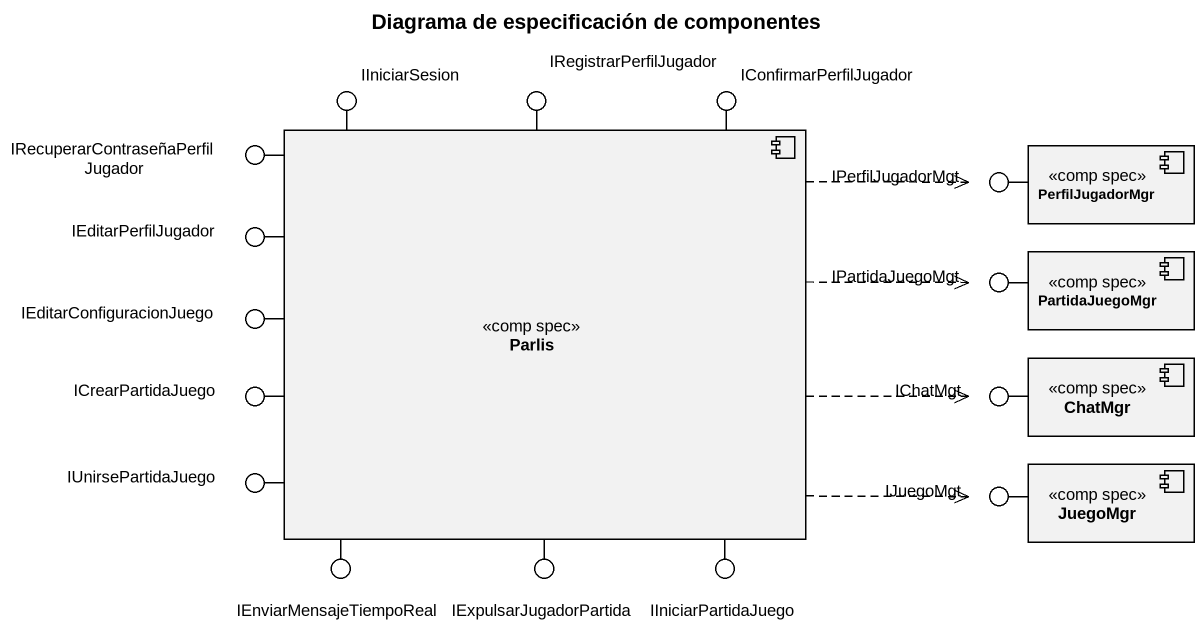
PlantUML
@startuml
title Diagrama de especificación de componentes
() IIniciarSesion
() IRegistrarPerfilJugador
() IConfirmarPerfilJugador
() "IRecuperarContraseñaPerfilJugador" as IRecuperarContraseñaPerfilJu
component Parlis <<comp spec>>
component PerfilJugadorMgr <<comp spec>>
() IPerfilJugadorMgt
() IEditarPerfilJugador
() IPartidaJuegoMgt
component PartidaJuegoMgr <<comp spec>>
() IEditarConfiguracionJuego
() ICrearPartidaJuego
() IChatMgt
component ChatMgr <<comp spec>>
() IUnirsePartidaJuego
() IJuegoMgt
component JuegoMgr <<comp spec>>
() IEnviarMensajeTiempoReal
() IExpulsarJugadorPartida
() IIniciarPartidaJuego
Parlis -up- IIniciarSesion
Parlis -up- IRegistrarPerfilJugador
Parlis -up- IConfirmarPerfilJugador
Parlis -up- IRecuperarContraseñaPerfilJu
PerfilJugadorMgr -left- IPerfilJugadorMgt
Parlis -left- IEditarPerfilJugador
PartidaJuegoMgr -left- IPartidaJuegoMgt
Parlis -left- IEditarConfiguracionJuego
Parlis -left- ICrearPartidaJuego
ChatMgr -left- IChatMgt
Parlis -left- IUnirsePartidaJuego
JuegoMgr -left- IJuegoMgt
Parlis -- IEnviarMensajeTiempoReal
Parlis -- IExpulsarJugadorPartida
Parlis -- IIniciarPartidaJuego
Parlis .right.> IPerfilJugadorMgt
Parlis .right.> IPartidaJuegoMgt
Parlis .right.> IChatMgt
Parlis .right.> IJuegoMgt
@enduml
